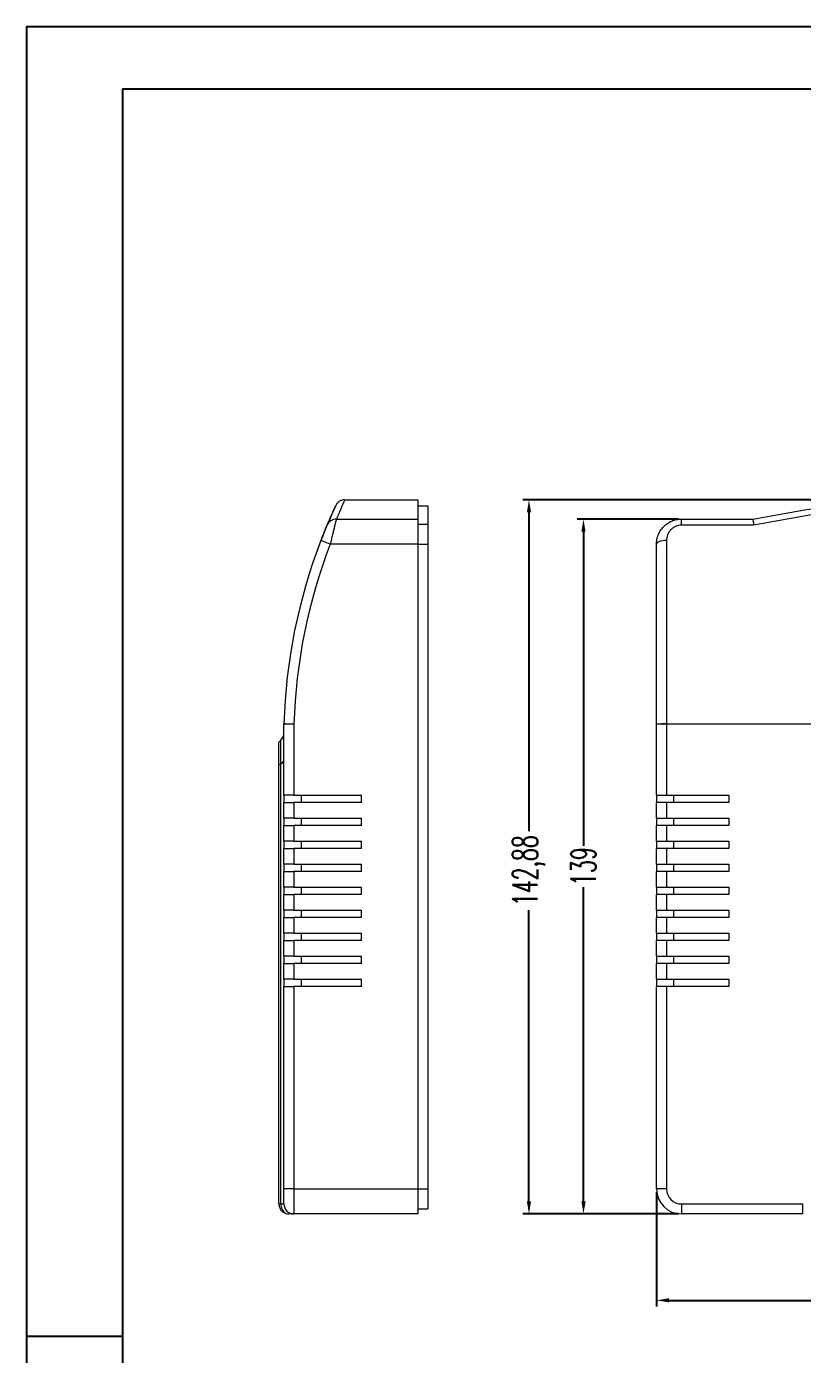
# Model space of a CAD drawing. Header units: inches. Extents: x 1230 to 3313, y 237 to 1043.
# Drawn here: x 1230.3 to 1385.5, y 777.6 to 1043.2 of the extents above; entities that cross this region are included whole.
import ezdxf

# ---------------------------------------------------------------- set-up
doc = ezdxf.new("R2010")
doc.units = ezdxf.units.IN
doc.styles.add('SLDTEXTSTYLE2', font='TXT', dxfattribs={"width": 0.6, "bigfont": 'bigfont'})
doc.dimstyles.new('5', dxfattribs={"dimtxt": 5, "dimasz": 2.5, "dimexe": 1.25, "dimexo": 0.625, "dimtad": 0, "dimzin": 12, "dimtxsty": 'SLDTEXTSTYLE2', "dimcen": 2.5, "dimclrd": 3, "dimclre": 3, "dimclrt": 256, "dimadec": 0, "dimazin": 0, "dimtfac": 1, "dimtmove": 0, "dimatfit": 3, "dimfxl": 1, "dimarcsym": 0})

# ---------------------------------------------------------------- blocks, each defined once
blk = doc.blocks.new('*D241')
at = {"color": 3, "lineweight": -2}
for p, q in [((1356.33, 810.03), (1356.33, 787.13)), ((1576.83, 810.03), (1576.83, 787.13)), ((1358.83, 788.38), (1459.95, 788.38)), ((1574.33, 788.38), (1473.2, 788.38))]:
    blk.add_line(p, q, dxfattribs=at)
at = {"color": 3}
for points in [[(1358.83, 788.8), (1358.83, 787.97), (1356.33, 788.38)], [(1574.33, 788.8), (1574.33, 787.97), (1576.83, 788.38)]]:
    blk.add_solid(points, dxfattribs=at)
at = {"layer": 'Defpoints', "color": 0}
for p in [(1356.33, 810.66), (1576.83, 810.66), (1576.83, 788.38)]:
    blk.add_point(p, dxfattribs=at)
at = {"insert": (1466.58, 788.38), "char_height": 5, "attachment_point": 5, "style": 'SLDTEXTSTYLE2'}
blk.add_mtext('220,5', dxfattribs=at)
blk = doc.blocks.new('*D242')
at = {"color": 3, "lineweight": -2}
for p, q in [((1360.7, 944.66), (1340.46, 944.66)), ((1341.71, 942.16), (1341.71, 879.28)), ((1341.71, 808.16), (1341.71, 871.03)), ((1360.7, 805.66), (1340.46, 805.66))]:
    blk.add_line(p, q, dxfattribs=at)
at = {"color": 3}
for points in [[(1341.3, 942.16), (1342.13, 942.16), (1341.71, 944.66)], [(1341.3, 808.16), (1342.13, 808.16), (1341.71, 805.66)]]:
    blk.add_solid(points, dxfattribs=at)
at = {"layer": 'Defpoints', "color": 0}
for p in [(1341.71, 944.66), (1361.33, 944.66), (1361.33, 805.66)]:
    blk.add_point(p, dxfattribs=at)
at = {"insert": (1341.71, 875.16), "char_height": 5, "attachment_point": 5, "rotation": 90, "style": 'SLDTEXTSTYLE2'}
blk.add_mtext('139', dxfattribs=at)
blk = doc.blocks.new('*D243')
at = {"color": 3, "lineweight": -2}
for p, q in [((1398.7, 948.53), (1329.55, 948.53)), ((1330.8, 946.03), (1330.8, 882.21)), ((1330.8, 808.16), (1330.8, 866.46)), ((1360.7, 805.66), (1329.55, 805.66))]:
    blk.add_line(p, q, dxfattribs=at)
at = {"color": 3}
for points in [[(1330.39, 946.03), (1331.22, 946.03), (1330.8, 948.53)], [(1330.39, 808.16), (1331.22, 808.16), (1330.8, 805.66)]]:
    blk.add_solid(points, dxfattribs=at)
at = {"layer": 'Defpoints', "color": 0}
for p in [(1399.33, 948.53), (1330.8, 805.66), (1361.33, 805.66)]:
    blk.add_point(p, dxfattribs=at)
at = {"insert": (1330.8, 874.33), "char_height": 5, "attachment_point": 5, "rotation": 90, "style": 'SLDTEXTSTYLE2'}
blk.add_mtext('142,88', dxfattribs=at)

msp = doc.modelspace()

# ---------------------------------------------------------------- linework, layer by layer
for p, q in [((1230.262, 1043.188), (1971.555, 1043.188)), ((1230.262, 1043.188), (1230.262, 519.041)), ((1249.444, 1030.708), (1959.076, 1030.708)), ((1249.444, 1030.708), (1249.444, 531.52)), ((1249.444, 781.114), (1230.262, 781.114))]:
    msp.add_line(p, q)
at = {"color": 7, "linetype": 'Continuous', "lineweight": 15}
for p, q in [((1293.977, 948.532), (1308.562, 948.532)), ((1308.562, 948.532), (1308.562, 944.655)), ((1308.562, 947.336), (1310.562, 947.336)), ((1310.562, 947.336), (1310.562, 943.655)), ((1292.248, 944.655), (1308.562, 944.655)), ((1308.562, 944.655), (1308.562, 939.655)), ((1308.562, 943.655), (1310.562, 943.655)), ((1310.562, 943.655), (1310.562, 939.655)), ((1361.326, 943.431), (1361.326, 944.655)), ((1361.326, 944.655), (1375.576, 944.655)), ((1375.763, 943.431), (1361.326, 943.431)), ((1358.326, 940.376), (1358.326, 903.686)), ((1308.562, 939.655), (1291.039, 939.655)), ((1308.562, 939.655), (1308.562, 810.655)), ((1308.562, 939.655), (1310.562, 939.655)), ((1310.562, 939.655), (1310.562, 810.655)), ((1356.326, 903.625), (1356.326, 939.655)), ((1284.185, 923.655), (1284.184, 923.655)), ((1283.581, 920.638), (1283.588, 920.673)), ((1283.762, 903.625), (1281.762, 903.625)), ((1281.762, 889.455), (1281.762, 903.625)), ((1283.762, 903.625), (1283.762, 889.455)), ((1358.326, 903.625), (1356.326, 903.625)), ((1356.326, 889.455), (1356.326, 903.625)), ((1358.326, 903.686), (1574.826, 903.686)), ((1358.326, 903.625), (1358.326, 903.686)), ((1574.826, 903.625), (1358.326, 903.625)), ((1358.326, 903.625), (1358.326, 889.455)), ((1281.176, 900.45), (1280.762, 900.036)), ((1280.762, 895.474), (1280.762, 900.036)), ((1280.762, 895.474), (1281.176, 895.699)), ((1280.762, 807.714), (1280.762, 895.474)), ((1281.176, 807.714), (1281.176, 895.699)), ((1283.762, 889.455), (1281.762, 889.455)), ((1281.762, 889.455), (1281.762, 887.955)), ((1281.762, 884.855), (1281.762, 887.955)), ((1281.762, 887.955), (1283.762, 887.955)), ((1283.762, 889.455), (1297.262, 889.455)), ((1283.762, 887.955), (1283.762, 884.855)), ((1297.262, 887.955), (1283.762, 887.955)), ((1285.262, 887.955), (1285.262, 889.455)), ((1297.262, 887.955), (1297.262, 889.455)), ((1356.326, 889.455), (1358.326, 889.455)), ((1356.326, 889.455), (1356.326, 887.955)), ((1356.326, 884.855), (1356.326, 887.955)), ((1358.326, 887.955), (1356.326, 887.955)), ((1358.326, 889.455), (1370.826, 889.455)), ((1358.326, 887.955), (1358.326, 884.855)), ((1370.826, 887.955), (1358.326, 887.955)), ((1359.826, 887.955), (1359.826, 889.455)), ((1370.826, 889.455), (1370.826, 887.955)), ((1283.762, 884.855), (1281.762, 884.855)), ((1281.762, 884.855), (1281.762, 883.355)), ((1283.762, 884.855), (1297.262, 884.855)), ((1285.262, 883.355), (1285.262, 884.855)), ((1297.262, 883.355), (1297.262, 884.855)), ((1356.326, 884.855), (1358.326, 884.855)), ((1356.326, 884.855), (1356.326, 883.355)), ((1358.326, 884.855), (1370.826, 884.855)), ((1359.826, 883.355), (1359.826, 884.855)), ((1370.826, 884.855), (1370.826, 883.355)), ((1281.762, 880.255), (1281.762, 883.355)), ((1281.762, 883.355), (1283.762, 883.355)), ((1283.762, 883.355), (1283.762, 880.255)), ((1297.262, 883.355), (1283.762, 883.355)), ((1356.326, 880.255), (1356.326, 883.355)), ((1358.326, 883.355), (1356.326, 883.355)), ((1358.326, 883.355), (1358.326, 880.255)), ((1370.826, 883.355), (1358.326, 883.355)), ((1283.762, 880.255), (1281.762, 880.255)), ((1281.762, 880.255), (1281.762, 878.755)), ((1283.762, 880.255), (1297.262, 880.255)), ((1285.262, 878.755), (1285.262, 880.255)), ((1297.262, 878.755), (1297.262, 880.255)), ((1356.326, 880.255), (1358.326, 880.255)), ((1356.326, 880.255), (1356.326, 878.755)), ((1358.326, 880.255), (1370.826, 880.255)), ((1359.826, 878.755), (1359.826, 880.255)), ((1370.826, 880.255), (1370.826, 878.755)), ((1281.762, 875.655), (1281.762, 878.755)), ((1281.762, 878.755), (1283.762, 878.755)), ((1283.762, 878.755), (1283.762, 875.655)), ((1297.262, 878.755), (1283.762, 878.755)), ((1356.326, 875.655), (1356.326, 878.755)), ((1358.326, 878.755), (1356.326, 878.755)), ((1358.326, 878.755), (1358.326, 875.655)), ((1370.826, 878.755), (1358.326, 878.755)), ((1283.762, 875.655), (1281.762, 875.655)), ((1281.762, 875.655), (1281.762, 874.155)), ((1281.762, 871.055), (1281.762, 874.155)), ((1281.762, 874.155), (1283.762, 874.155)), ((1283.762, 875.655), (1297.262, 875.655)), ((1283.762, 874.155), (1283.762, 871.055)), ((1297.262, 874.155), (1283.762, 874.155)), ((1285.262, 874.155), (1285.262, 875.655)), ((1297.262, 874.155), (1297.262, 875.655)), ((1356.326, 875.655), (1358.326, 875.655)), ((1356.326, 875.655), (1356.326, 874.155)), ((1356.326, 871.055), (1356.326, 874.155)), ((1358.326, 874.155), (1356.326, 874.155)), ((1358.326, 875.655), (1370.826, 875.655)), ((1358.326, 874.155), (1358.326, 871.055)), ((1370.826, 874.155), (1358.326, 874.155)), ((1359.826, 874.155), (1359.826, 875.655)), ((1370.826, 875.655), (1370.826, 874.155)), ((1283.762, 871.055), (1281.762, 871.055)), ((1281.762, 871.055), (1281.762, 869.555)), ((1281.762, 866.455), (1281.762, 869.555)), ((1281.762, 869.555), (1283.762, 869.555)), ((1283.762, 871.055), (1297.262, 871.055)), ((1283.762, 869.555), (1283.762, 866.455)), ((1297.262, 869.555), (1283.762, 869.555)), ((1285.262, 869.555), (1285.262, 871.055)), ((1297.262, 869.555), (1297.262, 871.055)), ((1356.326, 871.055), (1358.326, 871.055)), ((1356.326, 871.055), (1356.326, 869.555)), ((1356.326, 866.455), (1356.326, 869.555)), ((1358.326, 869.555), (1356.326, 869.555)), ((1358.326, 871.055), (1370.826, 871.055)), ((1358.326, 869.555), (1358.326, 866.455)), ((1370.826, 869.555), (1358.326, 869.555)), ((1359.826, 869.555), (1359.826, 871.055)), ((1370.826, 871.055), (1370.826, 869.555)), ((1283.762, 866.455), (1281.762, 866.455)), ((1281.762, 866.455), (1281.762, 864.955)), ((1283.762, 866.455), (1297.262, 866.455)), ((1285.262, 864.955), (1285.262, 866.455)), ((1297.262, 864.955), (1297.262, 866.455)), ((1356.326, 866.455), (1358.326, 866.455)), ((1356.326, 866.455), (1356.326, 864.955)), ((1358.326, 866.455), (1370.826, 866.455)), ((1359.826, 864.955), (1359.826, 866.455)), ((1370.826, 866.455), (1370.826, 864.955)), ((1281.762, 861.855), (1281.762, 864.955)), ((1281.762, 864.955), (1283.762, 864.955)), ((1283.762, 864.955), (1283.762, 861.855)), ((1297.262, 864.955), (1283.762, 864.955)), ((1356.326, 861.855), (1356.326, 864.955)), ((1358.326, 864.955), (1356.326, 864.955)), ((1358.326, 864.955), (1358.326, 861.855)), ((1370.826, 864.955), (1358.326, 864.955)), ((1283.762, 861.855), (1281.762, 861.855)), ((1281.762, 861.855), (1281.762, 860.355)), ((1283.762, 861.855), (1297.262, 861.855)), ((1285.262, 860.355), (1285.262, 861.855)), ((1297.262, 860.355), (1297.262, 861.855)), ((1356.326, 861.855), (1358.326, 861.855)), ((1356.326, 861.855), (1356.326, 860.355)), ((1358.326, 861.855), (1370.826, 861.855)), ((1359.826, 860.355), (1359.826, 861.855)), ((1370.826, 861.855), (1370.826, 860.355)), ((1281.762, 857.255), (1281.762, 860.355)), ((1281.762, 860.355), (1283.762, 860.355)), ((1283.762, 860.355), (1283.762, 857.255)), ((1297.262, 860.355), (1283.762, 860.355)), ((1356.326, 857.255), (1356.326, 860.355)), ((1358.326, 860.355), (1356.326, 860.355)), ((1358.326, 860.355), (1358.326, 857.255)), ((1370.826, 860.355), (1358.326, 860.355)), ((1283.762, 857.255), (1281.762, 857.255)), ((1281.762, 857.255), (1281.762, 855.755)), ((1281.762, 852.655), (1281.762, 855.755)), ((1281.762, 855.755), (1283.762, 855.755)), ((1283.762, 857.255), (1297.262, 857.255)), ((1283.762, 855.755), (1283.762, 852.655)), ((1297.262, 855.755), (1283.762, 855.755)), ((1285.262, 855.755), (1285.262, 857.255)), ((1297.262, 855.755), (1297.262, 857.255)), ((1356.326, 857.255), (1358.326, 857.255)), ((1356.326, 857.255), (1356.326, 855.755)), ((1356.326, 852.655), (1356.326, 855.755)), ((1358.326, 855.755), (1356.326, 855.755)), ((1358.326, 857.255), (1370.826, 857.255)), ((1358.326, 855.755), (1358.326, 852.655)), ((1370.826, 855.755), (1358.326, 855.755)), ((1359.826, 855.755), (1359.826, 857.255)), ((1370.826, 857.255), (1370.826, 855.755)), ((1283.762, 852.655), (1281.762, 852.655)), ((1281.762, 852.655), (1281.762, 851.155)), ((1281.762, 810.655), (1281.762, 851.155)), ((1281.762, 851.155), (1283.762, 851.155)), ((1283.762, 852.655), (1297.262, 852.655)), ((1283.762, 851.155), (1283.762, 810.655)), ((1297.262, 851.155), (1283.762, 851.155)), ((1285.262, 851.155), (1285.262, 852.655)), ((1297.262, 851.155), (1297.262, 852.655)), ((1356.326, 852.655), (1358.326, 852.655)), ((1356.326, 852.655), (1356.326, 851.155)), ((1356.326, 810.655), (1356.326, 851.155)), ((1358.326, 851.155), (1356.326, 851.155)), ((1358.326, 852.655), (1370.826, 852.655)), ((1358.326, 851.155), (1358.326, 810.655)), ((1370.826, 851.155), (1358.326, 851.155)), ((1359.826, 851.155), (1359.826, 852.655)), ((1370.826, 852.655), (1370.826, 851.155)), ((1281.762, 807.655), (1281.762, 810.655)), ((1283.762, 810.655), (1281.762, 810.655)), ((1283.762, 810.655), (1283.762, 805.655)), ((1283.762, 810.655), (1308.562, 810.655)), ((1308.562, 810.655), (1308.562, 805.655)), ((1308.562, 810.655), (1310.562, 810.655)), ((1310.562, 810.655), (1310.562, 806.655)), ((1358.326, 810.655), (1356.326, 810.655)), ((1280.762, 807.714), (1281.176, 807.714)), ((1361.326, 807.655), (1385.531, 807.655)), ((1361.326, 807.655), (1361.326, 805.655)), ((1385.531, 807.655), (1385.531, 805.655)), ((1308.562, 805.655), (1283.762, 805.655)), ((1308.562, 806.655), (1310.562, 806.655)), ((1385.531, 805.655), (1361.326, 805.655))]:
    msp.add_line(p, q, dxfattribs=at)
at = {"color": 8, "linetype": 'Continuous', "lineweight": 15}
msp.add_line((1281.176, 895.699), (1281.176, 900.45), dxfattribs=at)
at = {"color": 7, "linetype": 'Continuous', "lineweight": 15, "flags": 128}
for points in [[(1291.039, 939.655), (1290.675, 939.796), (1290.325, 939.931), (1290.002, 940.056), (1289.719, 940.165), (1289.487, 940.254), (1289.315, 940.321), (1289.209, 940.362), (1289.173, 940.376)], [(1358.326, 940.376), (1357.936, 940.362), (1357.56, 940.321), (1357.215, 940.254), (1356.912, 940.165), (1356.663, 940.056), (1356.478, 939.931), (1356.364, 939.796), (1356.326, 939.655)], [(1283.762, 903.625), (1283.372, 903.637), (1282.997, 903.648), (1282.651, 903.659), (1282.349, 903.668), (1282.1, 903.675), (1281.915, 903.681), (1281.801, 903.684), (1281.763, 903.686)]]:
    msp.add_lwpolyline(points, dxfattribs=at)
at = {"color": 7, "linetype": 'Continuous', "lineweight": 15}
for centre, radius, start, end in [((1392.855, 900.343), 111.142, 154.94372, 158.88785), ((1292.248, 942.655), 2, 90, 157.18967), ((1392.855, 900.343), 111.142, 158.88785, 178.27659), ((1392.855, 900.343), 109.142, 158.88785, 178.27659), ((1283.762, 903.625), 2, 178.27659, 180), ((1357.826, 887.014), 16.679, 88.28377, 95.16155), ((1279.762, 901.864), 2, 315, 0), ((1280.817, 896.58), 0.951, 292.1633, 353.24249), ((1361.326, 810.655), 5, 180, 270), ((1361.326, 810.655), 3, 180, 270), ((1283.225, 807.514), 2.058, 174.42986, 239.35598), ((1283.762, 807.655), 2, 180, 270)]:
    msp.add_arc(centre, radius, start, end, dxfattribs=at)
for points, knots in [([(1293.977, 948.532), (1293.785, 948.532), (1293.598, 948.506), (1293.232, 948.402), (1293.059, 948.326), (1292.741, 948.129), (1292.597, 948.007), (1292.352, 947.734), (1292.25, 947.579), (1292.172, 947.413)], [0, 0, 0, 0, 0.25, 0.25, 0.5, 0.5, 0.75, 0.75, 1, 1, 1, 1]), ([(1289.173, 940.376), (1289.248, 940.569), (1289.322, 940.76), (1289.47, 941.138), (1289.544, 941.325), (1289.688, 941.685), (1289.757, 941.857), (1289.891, 942.187), (1289.955, 942.345), (1290.072, 942.631), (1290.126, 942.763), (1290.223, 942.996), (1290.265, 943.096), (1290.333, 943.26), (1290.36, 943.324), (1290.396, 943.409), (1290.405, 943.431), (1290.405, 943.431)], [0, 0, 0, 0, 0.125, 0.125, 0.25, 0.25, 0.375, 0.375, 0.5, 0.5, 0.625, 0.625, 0.75, 0.75, 0.875, 0.875, 1, 1, 1, 1]), ([(1292.248, 944.655), (1292.248, 944.655), (1292.24, 944.622), (1292.207, 944.492), (1292.182, 944.393), (1292.118, 944.137), (1292.079, 943.981), (1291.987, 943.611), (1291.935, 943.399), (1291.82, 942.936), (1291.758, 942.68), (1291.626, 942.135), (1291.557, 941.849), (1291.413, 941.251), (1291.339, 940.937), (1291.189, 940.303), (1291.114, 939.981), (1291.039, 939.655)], [0, 0, 0, 0, 0.125, 0.125, 0.25, 0.25, 0.375, 0.375, 0.5, 0.5, 0.625, 0.625, 0.75, 0.75, 0.875, 0.875, 1, 1, 1, 1]), ([(1356.326, 939.655), (1356.326, 939.982), (1356.358, 940.303), (1356.481, 940.934), (1356.575, 941.246), (1356.821, 941.849), (1356.972, 942.135), (1357.239, 942.54), (1357.334, 942.671), (1357.54, 942.925), (1357.65, 943.049), (1357.995, 943.398), (1358.245, 943.607), (1358.787, 943.975), (1359.082, 944.135), (1359.69, 944.392), (1360.004, 944.489), (1360.655, 944.621), (1360.99, 944.655), (1361.326, 944.655)], [0, 0, 0, 0, 0.125, 0.125, 0.25, 0.25, 0.375, 0.375, 0.4375, 0.4375, 0.5, 0.5, 0.625, 0.625, 0.75, 0.75, 0.875, 0.875, 1, 1, 1, 1]), ([(1361.326, 943.431), (1361.118, 943.431), (1360.909, 943.408), (1360.507, 943.322), (1360.314, 943.259), (1359.943, 943.095), (1359.765, 942.993), (1359.441, 942.761), (1359.292, 942.631), (1359.021, 942.342), (1358.901, 942.185), (1358.695, 941.857), (1358.608, 941.684), (1358.397, 941.141), (1358.326, 940.763), (1358.326, 940.376)], [0, 0, 0, 0, 0.125, 0.125, 0.25, 0.25, 0.375, 0.375, 0.5, 0.5, 0.625, 0.625, 0.75, 0.75, 1, 1, 1, 1]), ([(1375.576, 944.655), (1375.584, 944.655), (1375.594, 944.627), (1375.619, 944.513), (1375.634, 944.429), (1375.667, 944.214), (1375.685, 944.081), (1375.723, 943.782), (1375.743, 943.61), (1375.763, 943.431)], [0, 0, 0, 0, 0.25, 0.25, 0.5, 0.5, 0.75, 0.75, 1, 1, 1, 1]), ([(1280.762, 807.655), (1280.762, 807.434), (1280.798, 807.219), (1280.939, 806.804), (1281.041, 806.615), (1281.3, 806.274), (1281.452, 806.13), (1281.795, 805.892), (1281.979, 805.803), (1282.176, 805.743)], [0, 0, 0, 0, 0.25, 0.25, 0.5, 0.5, 0.75, 0.75, 1, 1, 1, 1]), ([(1281.176, 807.714), (1281.27, 807.71), (1281.354, 807.706), (1281.499, 807.696), (1281.56, 807.692), (1281.66, 807.682), (1281.699, 807.676), (1281.749, 807.666), (1281.762, 807.661), (1281.762, 807.655)], [0, 0, 0, 0, 0.25, 0.25, 0.5, 0.5, 0.75, 0.75, 1, 1, 1, 1]), ([(1283.762, 805.655), (1283.762, 805.655), (1283.74, 805.655), (1283.654, 805.655), (1283.589, 805.655), (1283.418, 805.655), (1283.313, 805.655), (1283.066, 805.655), (1282.923, 805.655), (1282.762, 805.655)], [0, 0, 0, 0, 0.25, 0.25, 0.5, 0.5, 0.75, 0.75, 1, 1, 1, 1])]:
    msp.add_open_spline(points, degree=3, knots=knots, dxfattribs=at)
for points in [[(1293.977, 948.532), (1293.466, 947.435), (1292.887, 946.143), (1292.263, 944.655)], [(1375.576, 944.655), (1383.472, 946.143), (1391.388, 947.435), (1399.326, 948.532)], [(1290.405, 943.431), (1291.049, 944.962), (1291.646, 946.288), (1292.172, 947.413)], [(1399.709, 947.413), (1391.705, 946.288), (1383.723, 944.962), (1375.763, 943.431)], [(1280.762, 807.655), (1280.762, 807.675), (1280.762, 807.694), (1280.762, 807.714)], [(1282.176, 805.743), (1282.366, 805.685), (1282.564, 805.655), (1282.762, 805.655)]]:
    msp.add_open_spline(points, degree=3, dxfattribs=at)

# ---------------------------------------------------------------- dimensions: what is measured, and where the dimension line sits
dim = msp.add_linear_dim(base=(1330.802, 805.655), p1=(1399.326, 948.532), p2=(1361.326, 805.655), angle=90, dimstyle='5')
dim.commit()
dim.dimension.update_dxf_attribs({"geometry": '*D243', "text_midpoint": (1330.802, 874.332), "dimtype": 160})
dim = msp.add_linear_dim(base=(1341.714, 944.655), p1=(1361.326, 805.655), p2=(1361.326, 944.655), angle=90, dimstyle='5')
dim.commit()
dim.dimension.update_dxf_attribs({"geometry": '*D242', "text_midpoint": (1341.714, 875.155)})
dim = msp.add_linear_dim(base=(1576.826, 788.382), p1=(1356.326, 810.655), p2=(1576.826, 810.655), dimstyle='5')
dim.commit()
dim.dimension.update_dxf_attribs({"geometry": '*D241', "text_midpoint": (1466.576, 788.382)})

doc.saveas('drawing.dxf')
